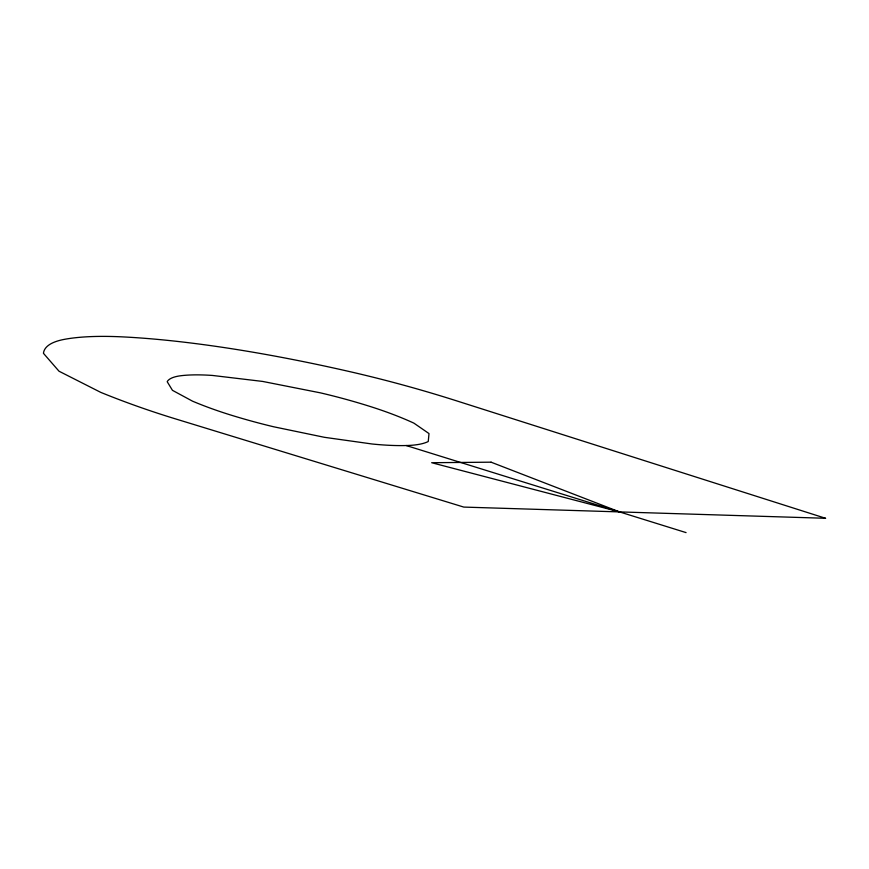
<?xml version="1.0" encoding="UTF-8"?>
<svg xmlns="http://www.w3.org/2000/svg" width="869" height="869" viewBox="0 0 869 869"><rect width="100%" height="100%" fill="white"/><g stroke="black" fill="none" stroke-linecap="round" stroke-linejoin="round"><path stroke-width="1.3" d="M406.225 445.536A109.592 27.678 16.2 0 0 428.254 441.495L429.004 433.566L413.894 423.138A110.33 26.504 15.8 0 0 369.51 406.279A157.039 36.379 15.9 0 0 320.346 392.842L262.623 381.426L212.514 375.451A155.573 35.542 16.2 0 0 181.578 375.647A101.988 23.691 16.8 0 0 167.185 381.676L172.453 390.333L192.56 401.185A107.137 25.918 17.2 0 0 231.219 415.176A177.015 45.166 17.3 0 0 273.768 426.798L324.398 437.303L372.073 443.994A178.59 46.459 16.9 0 0 406.225 445.536L686.076 532.61M491.072 462.178L431.665 462.71L619.554 511.906L491.072 462.178M825.55 518.282L463.785 507.083L175.147 418.782A220.292 53.53 17.9 0 1 100.782 392.386L59.016 371.215L43.45 353.325A199.066 44.775 17 0 1 64.719 339.29A298.328 65.512 16 0 1 122.725 336.89A421.606 86.987 15.1 0 1 349.523 371.574A304.291 68.477 15.3 0 1 456.149 400.707L825.55 518.282"/></g></svg>
